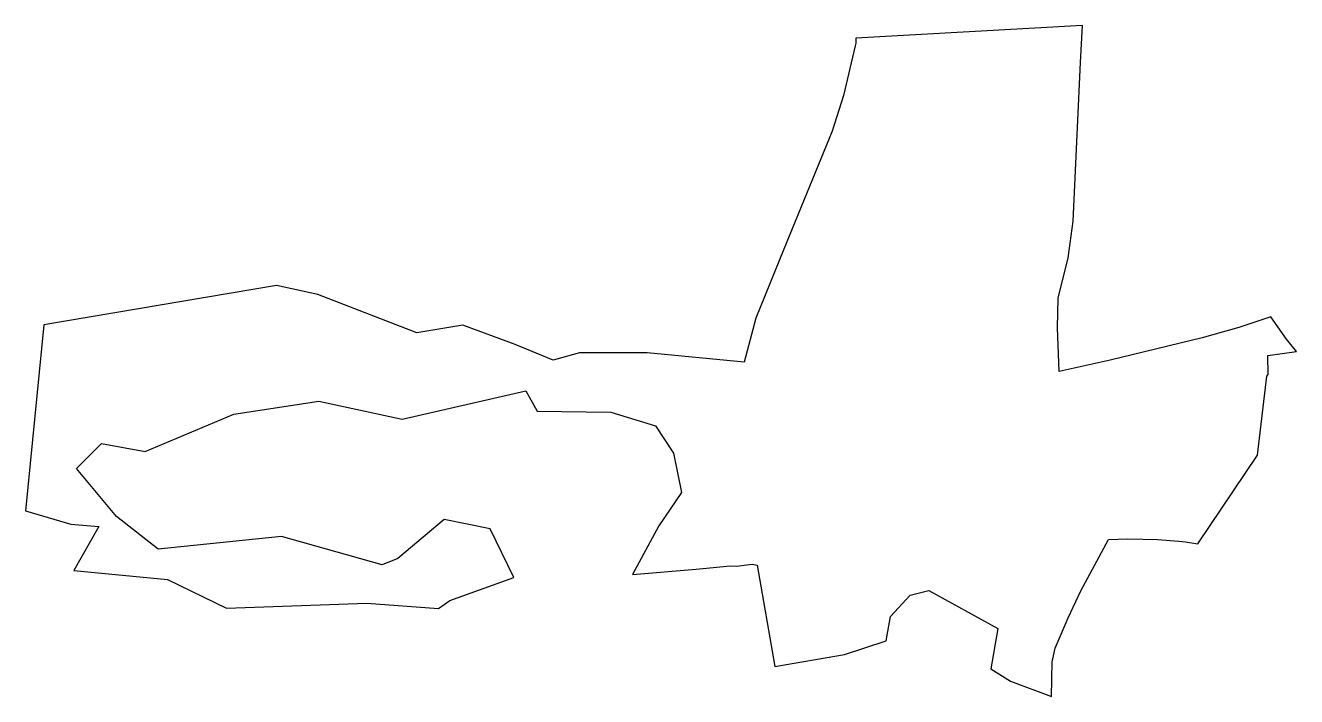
# Model space of a CAD drawing. Header units: millimetres. Extents: x 619232 to 619958, y 1314530 to 1314914.
import ezdxf

# ---------------------------------------------------------------- set-up
doc = ezdxf.new("R2010")
doc.units = ezdxf.units.MM

msp = doc.modelspace()

# ---------------------------------------------------------------- linework, layer by layer
msp.add_lwpolyline([(619943.23, 1314747.13), (619924.95, 1314741.07), (619903.98, 1314735.08), (619851.38, 1314722.38), (619822.28, 1314716), (619821.36, 1314740.92), (619821.67, 1314757.78), (619827.41, 1314780.83), (619830.26, 1314801.85), (619834.52, 1314892.5), (619835.67, 1314913.6), (619706.24, 1314906.41), (619706.15, 1314903.49), (619705.76, 1314901.85), (619699.16, 1314873.62), (619692.76, 1314853.23), (619665.05, 1314785.8), (619649.15, 1314746.32), (619642.37, 1314721.16), (619587.12, 1314726.5), (619548.44, 1314726.5), (619533.37, 1314722.46), (619511.61, 1314731.32), (619481.7, 1314742.47), (619455.39, 1314737.94), (619398.99, 1314759.82), (619375.33, 1314765.04), (619242.53, 1314742.51), (619231.95, 1314636.32), (619257.93, 1314628.73), (619273.79, 1314627.33), (619259.53, 1314602.23), (619313.03, 1314597.02), (619346.86, 1314580.78), (619427.02, 1314583.53), (619467.88, 1314580.6), (619474.29, 1314585.05), (619510.94, 1314598.35), (619497.37, 1314626.04), (619471.01, 1314631.47), (619444.57, 1314609.15), (619435.65, 1314605.46), (619378.28, 1314621.61), (619307.73, 1314614.47), (619283.91, 1314633.18), (619261.03, 1314660.45), (619275.31, 1314674.74), (619300.33, 1314670.32), (619350.88, 1314691.51), (619399.43, 1314698.89), (619447.07, 1314688.79), (619517.66, 1314704.81), (619524.14, 1314693.22), (619566.2, 1314692.78), (619591.7, 1314684.88), (619602.06, 1314669.28), (619606.62, 1314646.88), (619593.64, 1314627.84), (619578.58, 1314599.95), (619614.94, 1314603.09), (619634.52, 1314604.89), (619638.01, 1314604.74), (619643.93, 1314605.55), (619646.97, 1314605.84), (619649.91, 1314605.37), (619659.93, 1314547.43), (619699.77, 1314554.31), (619723.61, 1314562.02), (619726.07, 1314575.93), (619737.26, 1314588.22), (619747.84, 1314590.74), (619787.36, 1314569.1), (619783.38, 1314546.09), (619794.58, 1314539.12), (619817.96, 1314530.24), (619818.24, 1314550.13), (619820.11, 1314557.96), (619827.39, 1314575.23), (619834.72, 1314590.65), (619850.54, 1314619.88), (619861.55, 1314620.41), (619878.45, 1314619.93), (619890.75, 1314618.95), (619894.42, 1314618.57), (619901.46, 1314617.44), (619935.52, 1314668.06), (619940.94, 1314713.23), (619941.69, 1314714.21), (619941.48, 1314725.07), (619957.91, 1314727.41), (619952.2, 1314734.38)], close=True)

doc.saveas('drawing.dxf')
